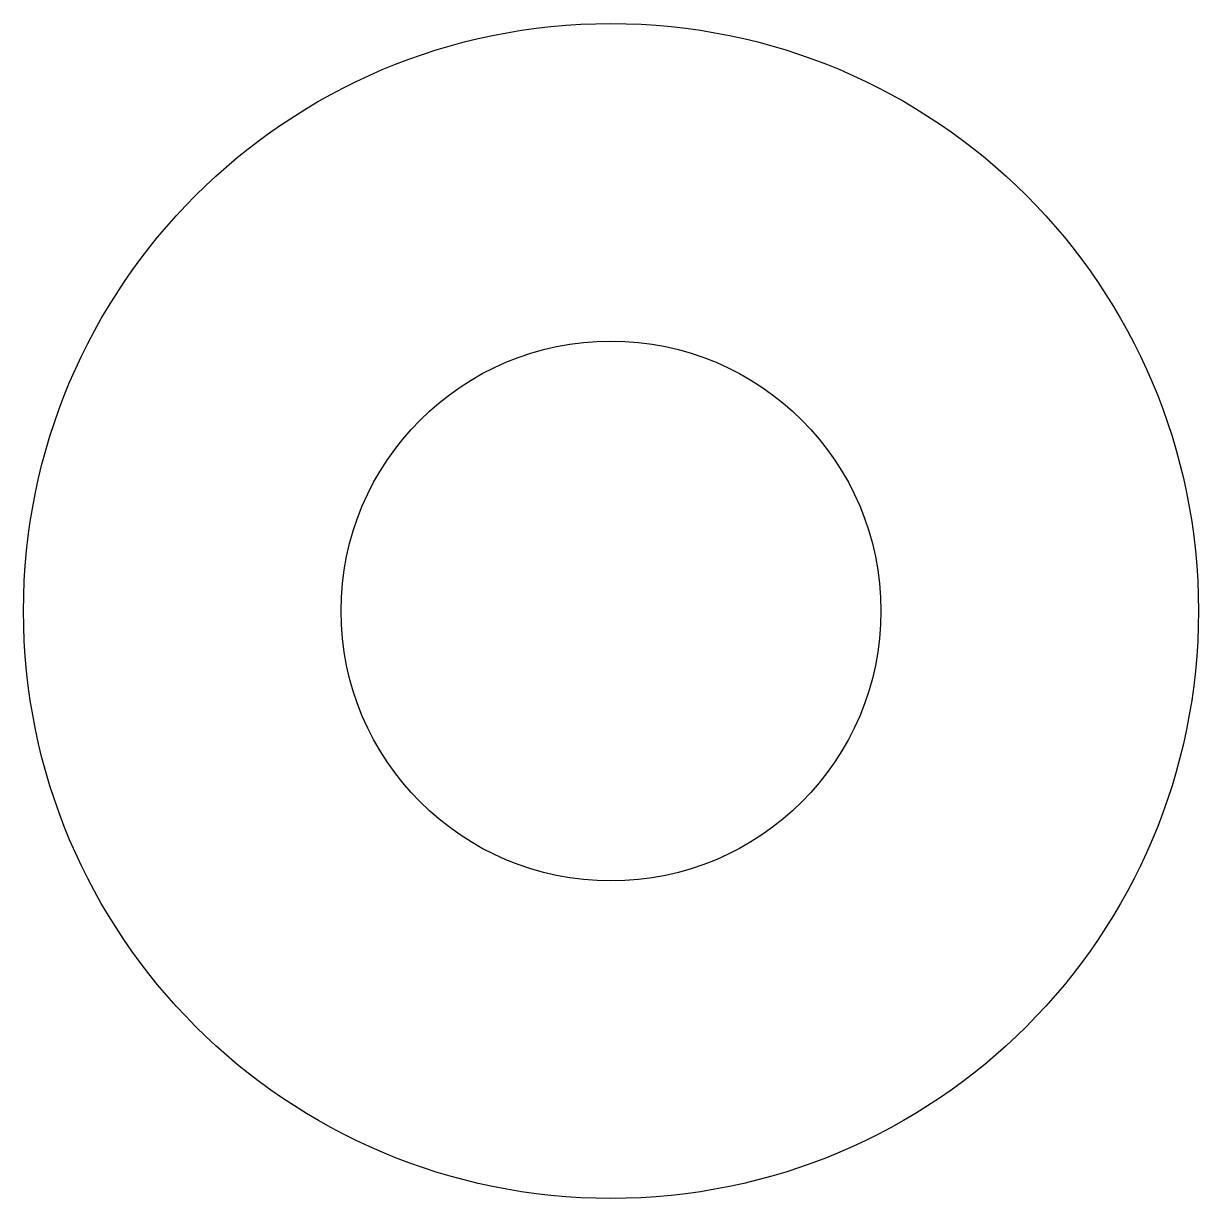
# Model space of a CAD drawing. Extents: x 127.8 to 164.8, y 191.3 to 228.3.
import ezdxf

# ---------------------------------------------------------------- set-up
doc = ezdxf.new("R2010")
doc.units = 0
doc.header["$LTSCALE"] = 15
doc.layers.get('0').update_dxf_attribs({"linetype": 'CONTINUOUS'})

msp = doc.modelspace()

# ---------------------------------------------------------------- linework, layer by layer
at = {"color": 0, "linetype": 'CONTINUOUS', "ltscale": 0.05}
for radius in [18.5, 8.5]:
    msp.add_circle((146.345, 209.846), radius, dxfattribs=at)

doc.saveas('drawing.dxf')
